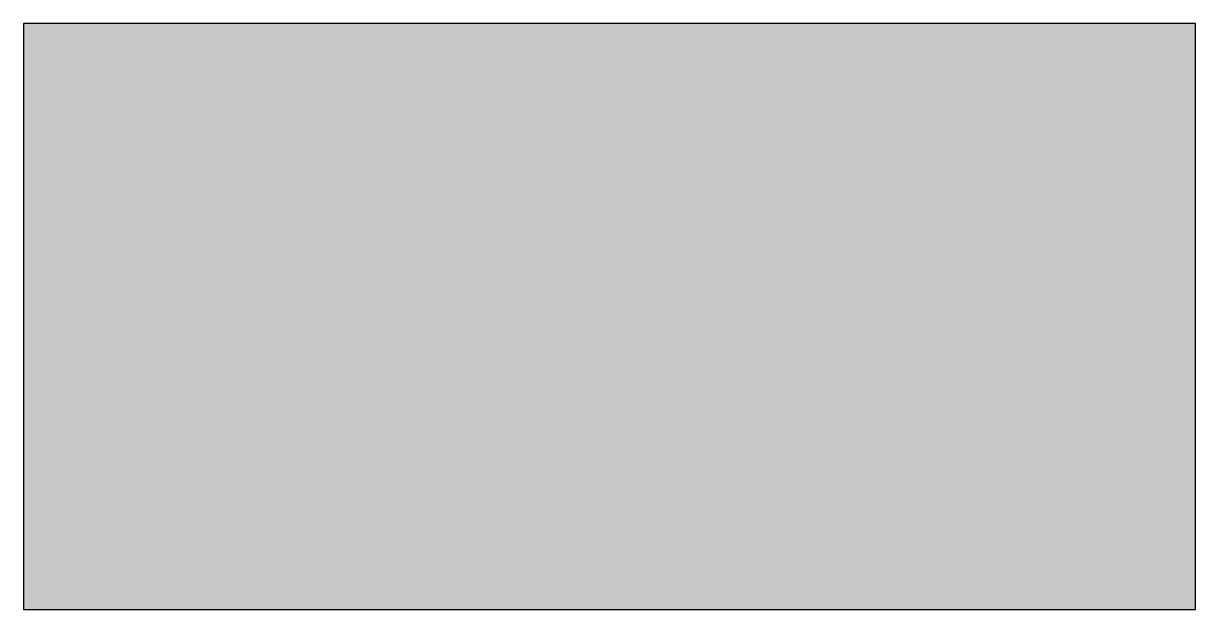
# Model space of a CAD drawing. Header units: inches. Extents: x 44.92 to 50.92, y 14.27 to 17.27.
import ezdxf

# ---------------------------------------------------------------- set-up
doc = ezdxf.new("R2010")
doc.units = ezdxf.units.IN
doc.header["$MEASUREMENT"] = 0

msp = doc.modelspace()

# ---------------------------------------------------------------- hatches: boundary and pattern name
h = msp.add_hatch(color=0)
h.set_gradient(color1=(51, 51, 51), one_color=1, tint=1, name='INVCURVED')
h.paths.add_polyline_path([(50.9186, 17.2744), (44.9186, 17.2744), (44.9186, 14.2744), (50.9186, 14.2744)])

# ---------------------------------------------------------------- linework, layer by layer
msp.add_lwpolyline([(44.9186, 14.2744), (50.9186, 14.2744), (50.9186, 17.2744), (44.9186, 17.2744)], close=True)

doc.saveas('drawing.dxf')
